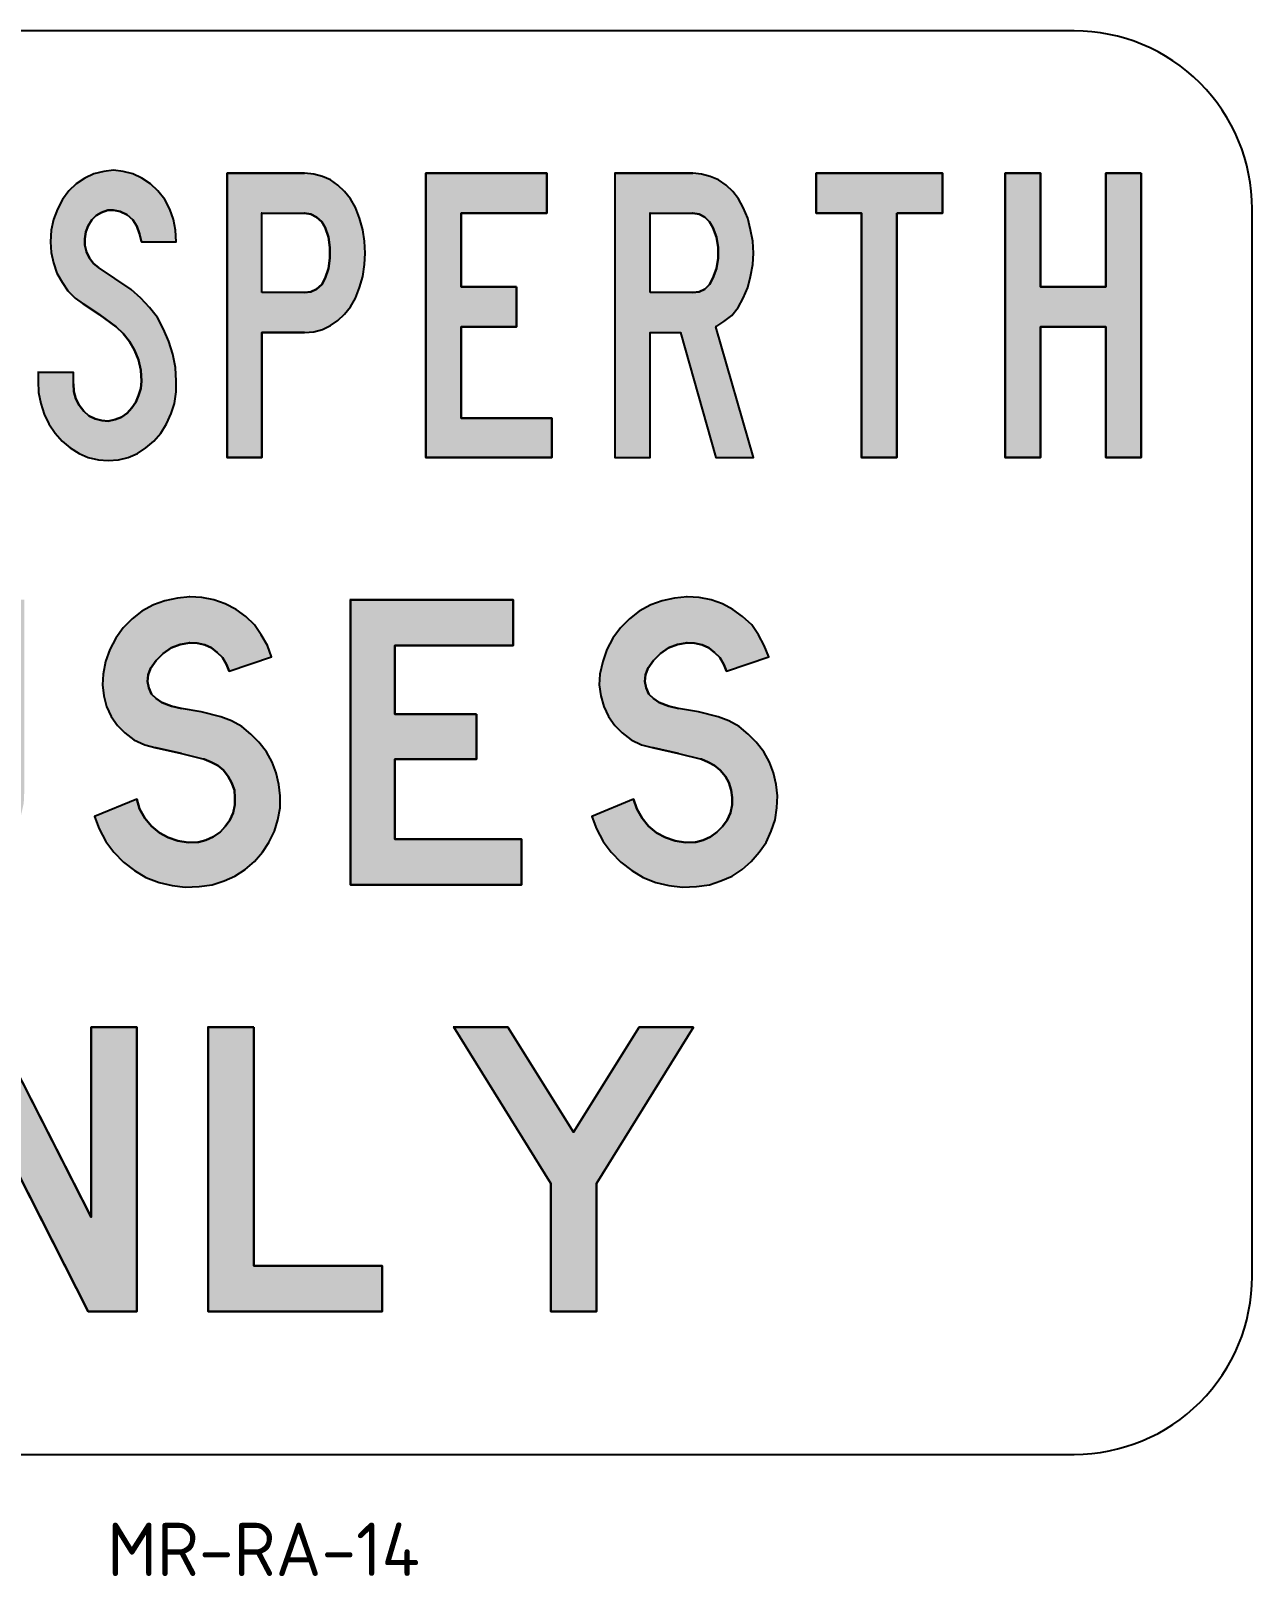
# Model space of a CAD drawing. Extents: x 152 to 272, y 164 to 251.
# Drawn here: x 203.4 to 272.1, y 164 to 250.8 of the extents above; entities that cross this region are included whole.
import ezdxf

# ---------------------------------------------------------------- set-up
doc = ezdxf.new("R2010")
doc.units = 0
doc.layers.get('0').update_dxf_attribs({"linetype": 'CONTINUOUS'})
doc.layers.add('L25', color=1, linetype='CONTINUOUS')
doc.layers.add('T25', color=1, linetype='CONTINUOUS')
doc.styles.add('ISO', font='iso3098b.shx')

msp = doc.modelspace()

# ---------------------------------------------------------------- hatches: boundary and pattern name
at = {"layer": 'L25', "linetype": 'Continuous'}
h = msp.add_hatch(color=256, dxfattribs=at)
h.paths.add_polyline_path([(162.912, 240.557), (165.448, 240.557), (165.448, 242.804), (158.385, 242.804), (158.385, 240.557), (160.922, 240.557), (160.922, 226.816), (162.912, 226.816)])
h.paths.add_polyline_path([(175.143, 234.457), (175.561, 234.81), (175.914, 235.26), (176.235, 235.773), (176.46, 236.383), (176.652, 236.993), (176.749, 237.667), (176.781, 238.309), (176.749, 238.984), (176.652, 239.626), (176.46, 240.268), (176.235, 240.878), (175.946, 241.359), (175.625, 241.777), (175.24, 242.13), (174.822, 242.419), (174.373, 242.611), (173.891, 242.74), (173.378, 242.804), (173.346, 242.804), (169.012, 242.804), (169.012, 226.816), (170.97, 226.816), (170.97, 233.847), (172.671, 233.847), (174.662, 226.816), (176.781, 226.816), (174.662, 234.168)])
h.paths.add_polyline_path([(173.731, 236.126), (173.378, 236.094), (170.97, 236.094), (170.97, 240.557), (173.378, 240.557), (173.731, 240.492), (174.052, 240.332), (174.309, 240.075), (174.533, 239.754), (174.694, 239.208), (174.79, 238.63), (174.79, 238.02), (174.694, 237.443), (174.533, 236.897), (174.309, 236.544), (174.052, 236.287)], flags=16)
h.paths.add_polyline_path([(185.866, 242.804), (183.587, 242.804), (180.312, 226.816), (182.302, 226.816), (183.298, 231.279), (186.123, 231.279), (187.118, 226.816), (189.108, 226.816)])
h.paths.add_polyline_path([(183.715, 233.526), (184.71, 238.309), (185.705, 233.526), (185.673, 233.526)], flags=16)
h.paths.add_polyline_path([(194.63, 237.346), (198.739, 226.816), (200.312, 226.816), (200.312, 242.804), (198.322, 242.804), (198.322, 233.526), (194.63, 242.804), (192.64, 242.804), (192.64, 226.816), (194.63, 226.816)])
h.paths.add_polyline_path([(211.067, 228.71), (211.324, 229.288), (211.517, 229.866), (211.613, 230.508), (211.613, 231.118), (211.581, 231.889), (211.42, 232.627), (211.195, 233.333), (210.907, 234.04), (210.553, 234.682), (210.104, 235.26), (209.622, 235.773), (209.077, 236.255), (207.247, 237.507), (206.958, 237.732), (206.733, 238.02), (206.573, 238.374), (206.476, 238.759), (206.476, 239.112), (206.541, 239.497), (206.669, 239.85), (206.862, 240.171), (207.118, 240.428), (207.407, 240.589), (207.76, 240.717), (208.081, 240.717), (208.467, 240.653), (208.852, 240.46), (209.173, 240.171), (209.398, 239.818), (209.558, 239.401), (209.655, 238.951), (211.613, 238.951), (211.581, 239.594), (211.452, 240.203), (211.26, 240.781), (210.971, 241.327), (210.586, 241.809), (210.168, 242.194), (209.687, 242.515), (209.173, 242.772), (208.627, 242.9), (208.081, 242.964), (207.536, 242.9), (206.99, 242.772), (206.476, 242.515), (205.995, 242.194), (205.577, 241.809), (205.224, 241.327), (204.935, 240.781), (204.711, 240.203), (204.582, 239.594), (204.55, 238.951), (204.582, 238.341), (204.711, 237.764), (204.903, 237.186), (205.192, 236.672), (205.513, 236.191), (205.931, 235.773), (206.38, 235.452), (207.311, 234.842), (208.242, 234.168), (208.627, 233.783), (208.98, 233.333), (209.269, 232.852), (209.494, 232.306), (209.622, 231.728), (209.655, 231.118), (209.622, 230.701), (209.494, 230.316), (209.334, 229.93), (209.109, 229.609), (208.852, 229.32), (208.531, 229.096), (208.178, 228.967), (207.793, 228.871), (207.439, 228.903), (207.054, 228.999), (206.701, 229.16), (206.412, 229.417), (206.155, 229.77), (205.963, 230.123), (205.866, 230.54), (205.834, 230.958), (205.834, 231.6), (203.844, 231.6), (203.844, 231.118), (203.876, 230.476), (204.004, 229.866), (204.197, 229.256), (204.454, 228.71), (204.807, 228.197), (205.192, 227.747), (205.642, 227.362), (206.155, 227.041), (206.669, 226.816), (207.247, 226.688), (207.793, 226.656), (208.37, 226.688), (208.916, 226.816), (209.43, 227.041), (209.911, 227.362), (210.361, 227.747), (210.746, 228.197)])
h.paths.add_polyline_path([(221.404, 235.292), (221.693, 235.773), (221.918, 236.383), (222.111, 236.993), (222.207, 237.667), (222.239, 238.309), (222.207, 238.984), (222.111, 239.626), (221.918, 240.268), (221.693, 240.878), (221.404, 241.359), (221.083, 241.777), (220.698, 242.13), (220.281, 242.419), (219.831, 242.611), (219.35, 242.74), (218.836, 242.804), (218.804, 242.804), (214.47, 242.804), (214.47, 226.816), (216.428, 226.816), (216.428, 233.847), (218.836, 233.847), (219.35, 233.879), (219.831, 234.008), (220.281, 234.232), (220.698, 234.521), (221.083, 234.874)])
h.paths.add_polyline_path([(216.428, 236.094), (216.428, 240.557), (218.836, 240.557), (219.189, 240.492), (219.51, 240.332), (219.799, 240.075), (219.992, 239.754), (220.184, 239.208), (220.249, 238.63), (220.249, 238.02), (220.184, 237.443), (219.992, 236.897), (219.799, 236.544), (219.51, 236.287), (219.189, 236.126), (218.836, 236.094)], flags=16)
h.paths.add_polyline_path([(230.746, 236.415), (227.632, 236.415), (227.632, 240.557), (232.448, 240.557), (232.448, 242.804), (225.642, 242.804), (225.642, 226.816), (232.737, 226.816), (232.737, 229.032), (227.632, 229.032), (227.632, 234.168), (230.746, 234.168)])
h.paths.add_polyline_path([(242.849, 234.81), (243.203, 235.26), (243.492, 235.773), (243.748, 236.383), (243.909, 236.993), (244.037, 237.667), (244.069, 238.309), (244.037, 238.984), (243.909, 239.626), (243.748, 240.268), (243.492, 240.878), (243.235, 241.359), (242.914, 241.777), (242.528, 242.13), (242.111, 242.419), (241.63, 242.611), (241.148, 242.74), (240.666, 242.804), (240.634, 242.804), (236.268, 242.804), (236.268, 226.816), (238.259, 226.816), (238.259, 233.847), (239.96, 233.847), (241.951, 226.816), (244.069, 226.816), (241.951, 234.168), (242.4, 234.457)])
h.paths.add_polyline_path([(238.259, 236.094), (238.259, 240.557), (240.666, 240.557), (241.02, 240.492), (241.341, 240.332), (241.597, 240.075), (241.79, 239.754), (241.983, 239.208), (242.079, 238.63), (242.079, 238.02), (241.983, 237.443), (241.79, 236.897), (241.597, 236.544), (241.341, 236.287), (241.02, 236.126), (240.666, 236.094)], flags=16)
h.paths.add_polyline_path([(252.127, 240.557), (254.696, 240.557), (254.696, 242.804), (247.601, 242.804), (247.601, 240.557), (250.137, 240.557), (250.137, 226.816), (252.127, 226.816)])
h.paths.add_polyline_path([(265.868, 242.804), (263.877, 242.804), (263.877, 236.415), (260.217, 236.415), (260.217, 242.804), (258.227, 242.804), (258.227, 226.816), (260.217, 226.816), (260.217, 234.168), (263.877, 234.168), (263.877, 226.816), (265.868, 226.816)])
h = msp.add_hatch(color=256, dxfattribs=at)
h.paths.add_polyline_path([(187.439, 212.402), (187.76, 212.948), (188.017, 213.558), (188.177, 214.168), (188.209, 214.81), (188.177, 215.452), (188.017, 216.062), (187.76, 216.672), (187.439, 217.217), (187.022, 217.667), (186.572, 218.084), (186.026, 218.373), (185.481, 218.63), (184.871, 218.758), (184.261, 218.823), (184.229, 218.823), (177.968, 218.823), (177.968, 202.803), (184.261, 202.803), (184.903, 202.867), (185.481, 202.996), (186.091, 203.188), (186.636, 203.477), (187.15, 203.83), (187.599, 204.248), (187.985, 204.761), (188.306, 205.307), (188.53, 205.885), (188.691, 206.495), (188.723, 207.137), (188.691, 207.779), (188.53, 208.389), (188.306, 208.967), (187.985, 209.513), (187.599, 210.026), (187.086, 210.476), (186.476, 210.861), (185.866, 211.118), (186.444, 211.471), (186.99, 211.888)])
h.paths.add_polyline_path([(180.473, 212.402), (180.473, 216.254), (184.261, 216.254), (184.646, 216.19), (184.999, 216.062), (185.288, 215.837), (185.513, 215.548), (185.641, 215.195), (185.705, 214.81), (185.641, 214.36), (185.545, 213.943), (185.32, 213.526), (185.063, 213.172), (184.71, 212.883), (184.325, 212.627), (183.908, 212.498), (183.49, 212.402)], flags=16)
h.paths.add_polyline_path([(180.473, 209.866), (183.49, 209.866), (184.004, 209.802), (184.518, 209.641), (184.967, 209.384), (185.384, 209.063), (185.705, 208.646), (185.962, 208.164), (186.123, 207.651), (186.155, 207.137), (186.123, 206.752), (185.994, 206.366), (185.802, 206.045), (185.513, 205.757), (185.192, 205.532), (184.806, 205.403), (184.421, 205.371), (180.473, 205.371)], flags=16)
h.paths.add_polyline_path([(194.855, 218.823), (192.319, 218.823), (192.319, 208.1), (192.383, 207.394), (192.511, 206.688), (192.736, 206.013), (193.025, 205.371), (193.442, 204.761), (193.892, 204.248), (194.438, 203.766), (195.015, 203.381), (195.625, 203.06), (196.3, 202.835), (197.006, 202.707), (197.712, 202.642), (198.386, 202.707), (199.093, 202.835), (199.767, 203.06), (200.377, 203.381), (200.987, 203.766), (201.5, 204.248), (201.982, 204.761), (202.367, 205.371), (202.656, 206.013), (202.881, 206.688), (203.041, 207.394), (203.073, 208.1), (203.073, 218.823), (200.537, 218.823), (200.537, 208.1), (200.505, 207.586), (200.377, 207.105), (200.152, 206.655), (199.895, 206.238), (199.542, 205.885), (199.125, 205.596), (198.675, 205.371), (198.194, 205.243), (197.712, 205.211), (197.198, 205.243), (196.717, 205.371), (196.267, 205.596), (195.882, 205.885), (195.529, 206.238), (195.24, 206.655), (195.015, 207.105), (194.887, 207.586), (194.855, 208.1)])
h.paths.add_polyline_path([(215.305, 211.696), (214.727, 212.017), (214.117, 212.241), (213.025, 212.53), (211.902, 212.723), (211.356, 212.851), (210.81, 213.044), (210.489, 213.269), (210.232, 213.526), (210.072, 213.879), (210.008, 214.232), (210.04, 214.617), (210.168, 214.97), (210.489, 215.42), (210.874, 215.805), (211.324, 216.126), (211.838, 216.319), (212.383, 216.415), (212.801, 216.383), (213.218, 216.286), (213.603, 216.126), (213.924, 215.869), (214.213, 215.58), (214.438, 215.195), (214.598, 214.81), (216.974, 215.612), (216.749, 216.254), (216.396, 216.864), (216.011, 217.41), (215.529, 217.892), (214.984, 218.277), (214.374, 218.598), (213.732, 218.823), (213.057, 218.951), (212.383, 218.983), (211.677, 218.919), (210.971, 218.758), (210.329, 218.534), (209.687, 218.181), (209.141, 217.763), (208.627, 217.25), (208.21, 216.672), (207.889, 216.03), (207.632, 215.355), (207.504, 214.649), (207.472, 214.039), (207.536, 213.429), (207.696, 212.819), (207.953, 212.274), (208.306, 211.76), (208.724, 211.343), (209.237, 210.957), (209.847, 210.668), (210.489, 210.508), (211.902, 210.187), (213.186, 209.866), (213.571, 209.705), (213.956, 209.513), (214.277, 209.256), (214.534, 208.903), (214.727, 208.55), (214.887, 208.132), (214.919, 207.715), (214.919, 207.297), (214.823, 206.848), (214.631, 206.431), (214.374, 206.078), (214.085, 205.757), (213.7, 205.5), (213.282, 205.307), (212.865, 205.211), (212.287, 205.179), (211.709, 205.275), (211.163, 205.468), (210.682, 205.724), (210.232, 206.11), (209.847, 206.559), (209.558, 207.073), (209.398, 207.619), (207.022, 206.655), (207.279, 205.949), (207.664, 205.243), (208.114, 204.633), (208.659, 204.087), (209.269, 203.606), (209.911, 203.22), (210.65, 202.931), (211.388, 202.771), (212.126, 202.675), (212.897, 202.707), (213.635, 202.803), (214.31, 203.028), (214.919, 203.285), (215.497, 203.67), (216.011, 204.119), (216.46, 204.633), (216.814, 205.179), (217.135, 205.821), (217.327, 206.463), (217.456, 207.137), (217.456, 207.811), (217.391, 208.453), (217.231, 209.095), (217.006, 209.705), (216.685, 210.283), (216.268, 210.829), (215.818, 211.278)])
h.paths.add_polyline_path([(228.499, 212.402), (223.908, 212.402), (223.908, 216.254), (230.554, 216.254), (230.554, 218.823), (221.404, 218.823), (221.404, 202.803), (231.035, 202.803), (231.035, 205.371), (223.908, 205.371), (223.908, 209.866), (228.499, 209.866)])
h.paths.add_polyline_path([(237.97, 214.232), (238.002, 214.617), (238.13, 214.97), (238.451, 215.42), (238.837, 215.805), (239.286, 216.126), (239.8, 216.319), (240.345, 216.415), (240.763, 216.383), (241.18, 216.286), (241.565, 216.126), (241.886, 215.869), (242.175, 215.58), (242.4, 215.195), (242.561, 214.81), (244.936, 215.612), (244.679, 216.254), (244.358, 216.864), (243.973, 217.41), (243.459, 217.892), (242.914, 218.277), (242.336, 218.598), (241.694, 218.823), (241.02, 218.951), (240.345, 218.983), (239.639, 218.919), (238.933, 218.758), (238.291, 218.534), (237.649, 218.181), (237.103, 217.763), (236.589, 217.25), (236.172, 216.672), (235.819, 216.03), (235.594, 215.355), (235.434, 214.649), (235.401, 214.039), (235.498, 213.429), (235.658, 212.819), (235.915, 212.274), (236.268, 211.76), (236.686, 211.343), (237.199, 210.957), (237.777, 210.668), (238.451, 210.508), (239.864, 210.187), (241.148, 209.866), (241.533, 209.705), (241.886, 209.513), (242.207, 209.256), (242.496, 208.903), (242.689, 208.55), (242.817, 208.132), (242.882, 207.715), (242.882, 207.297), (242.785, 206.848), (242.593, 206.431), (242.336, 206.078), (242.015, 205.757), (241.662, 205.5), (241.244, 205.307), (240.827, 205.211), (240.249, 205.179), (239.671, 205.275), (239.125, 205.468), (238.612, 205.724), (238.162, 206.11), (237.809, 206.559), (237.52, 207.073), (237.328, 207.619), (234.984, 206.655), (235.241, 205.949), (235.626, 205.243), (236.076, 204.633), (236.621, 204.087), (237.231, 203.606), (237.873, 203.22), (238.58, 202.931), (239.318, 202.771), (240.089, 202.675), (240.859, 202.707), (241.597, 202.803), (242.24, 203.028), (242.882, 203.285), (243.427, 203.67), (243.941, 204.119), (244.39, 204.633), (244.776, 205.179), (245.065, 205.821), (245.289, 206.463), (245.386, 207.137), (245.418, 207.811), (245.354, 208.453), (245.193, 209.095), (244.968, 209.705), (244.647, 210.283), (244.23, 210.829), (243.78, 211.278), (243.267, 211.696), (242.689, 212.017), (242.079, 212.241), (240.987, 212.53), (239.864, 212.723), (239.318, 212.851), (238.772, 213.044), (238.451, 213.269), (238.194, 213.526), (238.034, 213.879)])
h = msp.add_hatch(color=256, dxfattribs=at)
h.paths.add_polyline_path([(194.759, 188.228), (194.598, 189.609), (194.309, 190.989), (194.084, 191.663), (193.795, 192.273), (193.41, 192.883), (192.961, 193.397), (192.447, 193.878), (191.837, 194.264), (191.227, 194.585), (190.553, 194.809), (189.879, 194.938), (189.173, 194.97), (188.466, 194.938), (187.792, 194.809), (187.118, 194.585), (186.476, 194.264), (185.898, 193.878), (185.384, 193.397), (184.935, 192.883), (184.55, 192.273), (184.229, 191.663), (184.036, 190.989), (183.747, 189.609), (183.554, 188.228), (183.49, 186.816), (183.554, 185.435), (183.747, 184.023), (184.036, 182.674), (184.229, 182), (184.55, 181.358), (184.935, 180.78), (185.384, 180.234), (185.898, 179.785), (186.476, 179.4), (187.118, 179.079), (187.792, 178.854), (188.466, 178.725), (189.173, 178.661), (189.879, 178.725), (190.553, 178.854), (191.227, 179.079), (191.837, 179.4), (192.447, 179.785), (192.961, 180.234), (193.41, 180.78), (193.795, 181.358), (194.084, 182), (194.309, 182.674), (194.598, 184.023), (194.759, 185.435), (194.823, 186.816)])
h.paths.add_polyline_path([(192.254, 186.816), (192.19, 185.596), (192.03, 184.344), (191.741, 183.156), (191.548, 182.706), (191.291, 182.289), (190.97, 181.904), (190.553, 181.615), (190.136, 181.422), (189.654, 181.262), (189.173, 181.23), (188.691, 181.262), (188.209, 181.422), (187.76, 181.615), (187.375, 181.904), (187.054, 182.289), (186.797, 182.706), (186.604, 183.156), (186.315, 184.344), (186.123, 185.596), (186.091, 186.816), (186.123, 188.068), (186.315, 189.287), (186.604, 190.507), (186.797, 190.957), (187.054, 191.374), (187.375, 191.727), (187.76, 192.016), (188.209, 192.241), (188.691, 192.369), (189.173, 192.434), (189.654, 192.369), (190.136, 192.241), (190.553, 192.016), (190.97, 191.727), (191.291, 191.374), (191.548, 190.957), (191.741, 190.507), (192.03, 189.287), (192.19, 188.068)], flags=16)
h.paths.add_polyline_path([(201.372, 194.809), (198.643, 194.809), (198.643, 178.822), (201.211, 178.822), (201.211, 189.544), (206.669, 178.822), (209.398, 178.822), (209.398, 194.809), (206.829, 194.809), (206.829, 184.119)])
h.paths.add_polyline_path([(215.979, 194.809), (213.411, 194.809), (213.411, 178.822), (223.202, 178.822), (223.202, 181.39), (215.979, 181.39)])
h.paths.add_polyline_path([(240.699, 194.809), (237.649, 194.809), (233.957, 188.902), (230.265, 194.809), (227.215, 194.809), (232.673, 186.013), (232.673, 178.822), (235.241, 178.822), (235.241, 186.013)])

# ---------------------------------------------------------------- linework, layer by layer
at = {"color": 3}
for p, q in [((206.476, 242.515), (205.995, 242.194)), ((206.99, 242.772), (206.476, 242.515)), ((207.536, 242.9), (206.99, 242.772)), ((208.081, 242.964), (207.536, 242.9)), ((208.627, 242.9), (208.081, 242.964)), ((209.173, 242.772), (208.627, 242.9)), ((209.687, 242.515), (209.173, 242.772)), ((210.168, 242.194), (209.687, 242.515)), ((214.47, 226.816), (214.47, 242.804)), ((214.47, 242.804), (218.836, 242.804)), ((218.836, 242.804), (218.804, 242.804)), ((218.836, 242.804), (218.804, 242.804)), ((219.35, 242.74), (218.836, 242.804)), ((219.831, 242.611), (219.35, 242.74)), ((220.281, 242.419), (219.831, 242.611)), ((220.698, 242.13), (220.281, 242.419)), ((225.642, 226.816), (225.642, 242.804)), ((225.642, 242.804), (232.448, 242.804)), ((232.448, 242.804), (232.448, 240.557)), ((236.268, 242.804), (236.268, 226.816)), ((236.268, 242.804), (240.666, 242.804)), ((240.666, 242.804), (240.634, 242.804)), ((240.666, 242.804), (240.634, 242.804)), ((241.148, 242.74), (240.666, 242.804)), ((241.63, 242.611), (241.148, 242.74)), ((242.111, 242.419), (241.63, 242.611)), ((242.528, 242.13), (242.111, 242.419)), ((247.601, 240.557), (247.601, 242.804)), ((247.601, 242.804), (254.696, 242.804)), ((254.696, 242.804), (254.696, 240.557)), ((258.227, 226.816), (258.227, 242.804)), ((258.227, 242.804), (260.217, 242.804)), ((260.217, 242.804), (260.217, 236.415)), ((263.877, 236.415), (263.877, 242.804)), ((263.877, 242.804), (265.868, 242.804)), ((265.868, 242.804), (265.868, 226.816)), ((205.577, 241.809), (205.224, 241.327)), ((205.995, 242.194), (205.577, 241.809)), ((210.586, 241.809), (210.168, 242.194)), ((210.971, 241.327), (210.586, 241.809)), ((221.083, 241.777), (220.698, 242.13)), ((221.404, 241.359), (221.083, 241.777)), ((242.914, 241.777), (242.528, 242.13)), ((243.235, 241.359), (242.914, 241.777)), ((204.935, 240.781), (204.711, 240.203)), ((205.224, 241.327), (204.935, 240.781)), ((207.407, 240.589), (207.118, 240.428)), ((207.76, 240.717), (207.407, 240.589)), ((208.081, 240.717), (207.76, 240.717)), ((208.081, 240.717), (208.049, 240.717)), ((208.467, 240.653), (208.081, 240.717)), ((208.852, 240.46), (208.467, 240.653)), ((211.26, 240.781), (210.971, 241.327)), ((211.452, 240.203), (211.26, 240.781)), ((216.428, 240.557), (216.396, 240.557)), ((216.428, 240.557), (218.836, 240.557)), ((216.428, 236.094), (216.428, 240.557)), ((218.836, 240.557), (218.804, 240.557)), ((218.836, 240.557), (218.804, 240.557)), ((219.189, 240.492), (218.836, 240.557)), ((221.693, 240.878), (221.404, 241.359)), ((221.693, 240.878), (221.661, 240.878)), ((221.918, 240.268), (221.693, 240.878)), ((232.448, 240.557), (227.632, 240.557)), ((227.632, 240.557), (227.632, 236.415)), ((238.259, 240.557), (238.227, 240.557)), ((238.259, 240.557), (240.666, 240.557)), ((238.259, 236.094), (238.259, 240.557)), ((240.666, 240.557), (240.634, 240.557)), ((240.666, 240.557), (240.634, 240.557)), ((241.02, 240.492), (240.666, 240.557)), ((243.492, 240.878), (243.235, 241.359)), ((243.492, 240.878), (243.459, 240.878)), ((243.748, 240.268), (243.492, 240.878)), ((250.137, 240.557), (247.601, 240.557)), ((250.137, 226.816), (250.137, 240.557)), ((254.696, 240.557), (252.127, 240.557)), ((252.127, 240.557), (252.127, 226.816)), ((204.711, 240.203), (204.582, 239.594)), ((206.669, 239.85), (206.541, 239.497)), ((206.862, 240.171), (206.669, 239.85)), ((207.118, 240.428), (206.862, 240.171)), ((209.173, 240.171), (208.852, 240.46)), ((209.398, 239.818), (209.173, 240.171)), ((209.558, 239.401), (209.398, 239.818)), ((211.581, 239.594), (211.452, 240.203)), ((219.51, 240.332), (219.189, 240.492)), ((219.799, 240.075), (219.51, 240.332)), ((219.992, 239.754), (219.799, 240.075)), ((219.992, 239.754), (219.96, 239.754)), ((220.184, 239.208), (219.992, 239.754)), ((222.111, 239.626), (221.918, 240.268)), ((241.341, 240.332), (241.02, 240.492)), ((241.597, 240.075), (241.341, 240.332)), ((241.79, 239.754), (241.597, 240.075)), ((241.79, 239.754), (241.758, 239.754)), ((241.983, 239.208), (241.79, 239.754)), ((243.909, 239.626), (243.748, 240.268)), ((204.582, 239.594), (204.55, 238.951)), ((204.55, 238.951), (204.582, 238.341)), ((206.541, 239.497), (206.476, 239.112)), ((206.476, 239.112), (206.476, 238.759)), ((209.655, 238.951), (209.558, 239.401)), ((209.655, 238.951), (211.613, 238.951)), ((211.613, 238.951), (211.581, 239.594)), ((220.249, 238.63), (220.184, 239.208)), ((222.207, 238.984), (222.111, 239.626)), ((222.239, 238.309), (222.207, 238.984)), ((242.079, 238.63), (241.983, 239.208)), ((244.037, 238.984), (243.909, 239.626)), ((244.069, 238.309), (244.037, 238.984)), ((204.582, 238.341), (204.711, 237.764)), ((206.476, 238.759), (206.573, 238.374)), ((206.573, 238.374), (206.733, 238.02)), ((206.733, 238.02), (206.958, 237.732)), ((220.184, 237.443), (220.249, 238.02)), ((220.249, 238.02), (220.249, 238.63)), ((222.207, 237.667), (222.239, 238.309)), ((241.983, 237.443), (242.079, 238.02)), ((242.079, 238.02), (242.079, 238.63)), ((244.037, 237.667), (244.069, 238.309)), ((204.711, 237.764), (204.903, 237.186)), ((204.903, 237.186), (205.192, 236.672)), ((206.958, 237.732), (207.247, 237.507)), ((207.247, 237.507), (207.215, 237.507)), ((207.247, 237.507), (207.215, 237.507)), ((209.077, 236.255), (207.247, 237.507)), ((219.992, 236.897), (220.184, 237.443)), ((222.111, 236.993), (222.207, 237.667)), ((241.79, 236.897), (241.983, 237.443)), ((243.909, 236.993), (244.037, 237.667)), ((205.192, 236.672), (205.513, 236.191)), ((209.622, 235.773), (209.077, 236.255)), ((219.189, 236.126), (219.51, 236.287)), ((219.51, 236.287), (219.799, 236.544)), ((219.799, 236.544), (219.992, 236.897)), ((219.992, 236.897), (219.96, 236.897)), ((221.693, 235.773), (221.918, 236.383)), ((221.918, 236.383), (222.111, 236.993)), ((227.632, 236.415), (230.746, 236.415)), ((230.746, 236.415), (230.746, 234.168)), ((241.02, 236.126), (241.341, 236.287)), ((241.341, 236.287), (241.597, 236.544)), ((241.597, 236.544), (241.79, 236.897)), ((241.79, 236.897), (241.758, 236.897)), ((243.492, 235.773), (243.748, 236.383)), ((243.748, 236.383), (243.909, 236.993)), ((260.217, 236.415), (263.877, 236.415)), ((205.513, 236.191), (205.931, 235.773)), ((205.931, 235.773), (206.38, 235.452)), ((206.38, 235.452), (206.348, 235.452)), ((206.38, 235.452), (206.348, 235.452)), ((207.311, 234.842), (206.38, 235.452)), ((210.104, 235.26), (209.622, 235.773)), ((218.836, 236.094), (216.428, 236.094)), ((218.836, 236.094), (219.189, 236.126)), ((221.404, 235.292), (221.693, 235.773)), ((221.693, 235.773), (221.661, 235.773)), ((240.666, 236.094), (238.259, 236.094)), ((240.666, 236.094), (241.02, 236.126)), ((243.203, 235.26), (243.492, 235.773)), ((243.492, 235.773), (243.459, 235.773)), ((208.242, 234.168), (207.311, 234.842)), ((210.553, 234.682), (210.104, 235.26)), ((210.907, 234.04), (210.553, 234.682)), ((220.281, 234.232), (220.698, 234.521)), ((220.698, 234.521), (221.083, 234.874)), ((221.083, 234.874), (221.404, 235.292)), ((242.4, 234.457), (242.849, 234.81)), ((242.849, 234.81), (243.203, 235.26)), ((208.242, 234.168), (208.21, 234.168)), ((208.627, 233.783), (208.242, 234.168)), ((208.98, 233.333), (208.627, 233.783)), ((211.195, 233.333), (210.907, 234.04)), ((218.836, 233.847), (216.428, 233.847)), ((216.428, 233.847), (216.428, 226.816)), ((218.836, 233.847), (219.35, 233.879)), ((219.35, 233.879), (219.831, 234.008)), ((219.831, 234.008), (220.281, 234.232)), ((230.746, 234.168), (227.632, 234.168)), ((227.632, 234.168), (227.632, 229.032)), ((238.259, 226.816), (238.259, 233.847)), ((238.259, 233.847), (239.96, 233.847)), ((239.96, 233.847), (241.951, 226.816)), ((241.951, 234.168), (241.918, 234.168)), ((241.951, 234.168), (242.4, 234.457)), ((244.069, 226.816), (241.951, 234.168)), ((263.877, 234.168), (260.217, 234.168)), ((260.217, 234.168), (260.217, 226.816)), ((263.877, 226.816), (263.877, 234.168)), ((209.269, 232.852), (208.98, 233.333)), ((209.494, 232.306), (209.269, 232.852)), ((211.42, 232.627), (211.195, 233.333)), ((209.622, 231.728), (209.494, 232.306)), ((211.581, 231.889), (211.42, 232.627)), ((211.613, 231.118), (211.581, 231.889)), ((203.844, 231.6), (203.812, 231.6)), ((203.844, 231.6), (203.844, 231.118)), ((205.834, 231.6), (203.844, 231.6)), ((203.844, 231.118), (203.876, 230.476)), ((205.834, 230.958), (205.834, 231.6)), ((209.655, 231.118), (209.622, 231.728)), ((209.622, 230.701), (209.655, 231.118)), ((209.655, 231.118), (209.622, 231.118)), ((211.613, 230.508), (211.613, 231.118)), ((203.876, 230.476), (204.004, 229.866)), ((205.834, 230.958), (205.866, 230.54)), ((205.866, 230.54), (205.963, 230.123)), ((209.334, 229.93), (209.494, 230.316)), ((209.494, 230.316), (209.622, 230.701)), ((211.517, 229.866), (211.613, 230.508)), ((204.004, 229.866), (204.197, 229.256)), ((205.963, 230.123), (206.155, 229.77)), ((206.155, 229.77), (206.412, 229.417)), ((206.412, 229.417), (206.701, 229.16)), ((208.531, 229.096), (208.852, 229.32)), ((208.852, 229.32), (209.109, 229.609)), ((209.109, 229.609), (209.334, 229.93)), ((211.067, 228.71), (211.324, 229.288)), ((211.324, 229.288), (211.517, 229.866)), ((204.197, 229.256), (204.454, 228.71)), ((204.454, 228.71), (204.807, 228.197)), ((206.701, 229.16), (207.054, 228.999)), ((207.054, 228.999), (207.439, 228.903)), ((207.439, 228.903), (207.793, 228.871)), ((207.793, 228.871), (207.76, 228.871)), ((207.793, 228.871), (208.178, 228.967)), ((208.178, 228.967), (208.531, 229.096)), ((210.746, 228.197), (211.067, 228.71)), ((227.632, 229.032), (232.737, 229.032)), ((232.737, 229.032), (232.737, 226.816)), ((204.807, 228.197), (205.192, 227.747)), ((205.192, 227.747), (205.642, 227.362)), ((209.911, 227.362), (210.361, 227.747)), ((210.361, 227.747), (210.746, 228.197)), ((205.642, 227.362), (206.155, 227.041)), ((206.155, 227.041), (206.669, 226.816)), ((206.669, 226.816), (207.247, 226.688)), ((207.247, 226.688), (207.793, 226.656)), ((207.793, 226.656), (208.37, 226.688)), ((208.37, 226.688), (208.916, 226.816)), ((208.916, 226.816), (209.43, 227.041)), ((209.43, 227.041), (209.911, 227.362)), ((214.47, 226.816), (214.438, 226.816)), ((216.428, 226.816), (214.47, 226.816)), ((225.642, 226.816), (225.61, 226.816)), ((232.737, 226.816), (225.642, 226.816)), ((236.268, 226.816), (238.259, 226.816)), ((241.951, 226.816), (244.069, 226.816)), ((250.137, 226.816), (250.105, 226.816)), ((252.127, 226.816), (250.137, 226.816)), ((258.227, 226.816), (258.195, 226.816)), ((260.217, 226.816), (258.227, 226.816)), ((265.868, 226.816), (263.877, 226.816)), ((211.677, 218.919), (210.971, 218.758)), ((212.383, 218.983), (211.677, 218.919)), ((212.383, 218.983), (212.351, 218.983)), ((213.057, 218.951), (212.383, 218.983)), ((213.732, 218.823), (213.057, 218.951)), ((239.639, 218.919), (238.933, 218.758)), ((240.345, 218.983), (239.639, 218.919)), ((240.345, 218.983), (240.313, 218.983)), ((241.02, 218.951), (240.345, 218.983)), ((241.694, 218.823), (241.02, 218.951)), ((209.687, 218.181), (209.141, 217.763)), ((210.329, 218.534), (209.687, 218.181)), ((210.971, 218.758), (210.329, 218.534)), ((214.374, 218.598), (213.732, 218.823)), ((214.984, 218.277), (214.374, 218.598)), ((215.529, 217.892), (214.984, 218.277)), ((221.404, 218.823), (221.372, 218.823)), ((221.404, 218.823), (230.554, 218.823)), ((221.404, 202.803), (221.404, 218.823)), ((230.554, 218.823), (230.554, 216.254)), ((237.649, 218.181), (237.103, 217.763)), ((238.291, 218.534), (237.649, 218.181)), ((238.933, 218.758), (238.291, 218.534)), ((242.336, 218.598), (241.694, 218.823)), ((242.914, 218.277), (242.336, 218.598)), ((243.459, 217.892), (242.914, 218.277)), ((208.627, 217.25), (208.21, 216.672)), ((209.141, 217.763), (208.627, 217.25)), ((216.011, 217.41), (215.529, 217.892)), ((216.396, 216.864), (216.011, 217.41)), ((236.589, 217.25), (236.172, 216.672)), ((237.103, 217.763), (236.589, 217.25)), ((243.973, 217.41), (243.459, 217.892)), ((244.358, 216.864), (243.973, 217.41)), ((208.21, 216.672), (207.889, 216.03)), ((211.838, 216.319), (211.324, 216.126)), ((212.383, 216.415), (211.838, 216.319)), ((212.383, 216.415), (212.351, 216.415)), ((212.801, 216.383), (212.383, 216.415)), ((213.218, 216.286), (212.801, 216.383)), ((213.603, 216.126), (213.218, 216.286)), ((216.749, 216.254), (216.396, 216.864)), ((216.974, 215.612), (216.749, 216.254)), ((230.554, 216.254), (223.908, 216.254)), ((223.908, 216.254), (223.908, 212.402)), ((236.172, 216.672), (235.819, 216.03)), ((239.8, 216.319), (239.286, 216.126)), ((240.345, 216.415), (239.8, 216.319)), ((240.345, 216.415), (240.313, 216.415)), ((240.763, 216.383), (240.345, 216.415)), ((241.18, 216.286), (240.763, 216.383)), ((241.565, 216.126), (241.18, 216.286)), ((244.679, 216.254), (244.358, 216.864)), ((244.936, 215.612), (244.679, 216.254)), ((207.889, 216.03), (207.632, 215.355)), ((210.489, 215.42), (210.168, 214.97)), ((210.874, 215.805), (210.489, 215.42)), ((211.324, 216.126), (210.874, 215.805)), ((213.924, 215.869), (213.603, 216.126)), ((214.213, 215.58), (213.924, 215.869)), ((214.438, 215.195), (214.213, 215.58)), ((214.598, 214.81), (216.974, 215.612)), ((235.819, 216.03), (235.594, 215.355)), ((238.451, 215.42), (238.13, 214.97)), ((238.837, 215.805), (238.451, 215.42)), ((239.286, 216.126), (238.837, 215.805)), ((241.886, 215.869), (241.565, 216.126)), ((242.175, 215.58), (241.886, 215.869)), ((242.4, 215.195), (242.175, 215.58)), ((242.561, 214.81), (244.936, 215.612)), ((207.504, 214.649), (207.472, 214.039)), ((207.632, 215.355), (207.504, 214.649)), ((210.04, 214.617), (210.008, 214.232)), ((210.168, 214.97), (210.04, 214.617)), ((210.168, 214.97), (210.136, 214.97)), ((214.598, 214.81), (214.438, 215.195)), ((235.434, 214.649), (235.401, 214.039)), ((235.594, 215.355), (235.434, 214.649)), ((238.002, 214.617), (237.97, 214.232)), ((238.13, 214.97), (238.002, 214.617)), ((238.13, 214.97), (238.098, 214.97)), ((242.561, 214.81), (242.4, 215.195)), ((207.472, 214.039), (207.536, 213.429)), ((210.008, 214.232), (210.072, 213.879)), ((210.072, 213.879), (210.232, 213.526)), ((235.401, 214.039), (235.498, 213.429)), ((237.97, 214.232), (238.034, 213.879)), ((238.034, 213.879), (238.194, 213.526)), ((207.536, 213.429), (207.696, 212.819)), ((207.696, 212.819), (207.953, 212.274)), ((210.232, 213.526), (210.489, 213.269)), ((210.489, 213.269), (210.81, 213.044)), ((210.81, 213.044), (210.778, 213.044)), ((210.81, 213.044), (211.356, 212.851)), ((211.356, 212.851), (211.902, 212.723)), ((235.498, 213.429), (235.658, 212.819)), ((235.658, 212.819), (235.915, 212.274)), ((238.194, 213.526), (238.451, 213.269)), ((238.451, 213.269), (238.772, 213.044)), ((238.772, 213.044), (238.74, 213.044)), ((238.772, 213.044), (239.318, 212.851)), ((239.318, 212.851), (239.864, 212.723)), ((207.953, 212.274), (208.306, 211.76)), ((211.902, 212.723), (211.87, 212.723)), ((211.902, 212.723), (211.87, 212.723)), ((213.025, 212.53), (211.902, 212.723)), ((214.117, 212.241), (213.025, 212.53)), ((214.727, 212.017), (214.117, 212.241)), ((215.305, 211.696), (214.727, 212.017)), ((223.908, 212.402), (228.499, 212.402)), ((228.499, 212.402), (228.499, 209.866)), ((235.915, 212.274), (236.268, 211.76)), ((239.864, 212.723), (239.832, 212.723)), ((239.864, 212.723), (239.832, 212.723)), ((240.987, 212.53), (239.864, 212.723)), ((242.079, 212.241), (240.987, 212.53)), ((242.689, 212.017), (242.079, 212.241)), ((243.267, 211.696), (242.689, 212.017)), ((208.306, 211.76), (208.724, 211.343)), ((208.724, 211.343), (209.237, 210.957)), ((215.818, 211.278), (215.305, 211.696)), ((216.268, 210.829), (215.818, 211.278)), ((236.268, 211.76), (236.686, 211.343)), ((236.686, 211.343), (237.199, 210.957)), ((243.78, 211.278), (243.267, 211.696)), ((244.23, 210.829), (243.78, 211.278)), ((209.237, 210.957), (209.847, 210.668)), ((209.847, 210.668), (210.489, 210.508)), ((210.489, 210.508), (210.457, 210.508)), ((210.489, 210.508), (210.457, 210.508)), ((211.902, 210.187), (210.489, 210.508)), ((211.902, 210.187), (213.186, 209.866)), ((216.685, 210.283), (216.268, 210.829)), ((217.006, 209.705), (216.685, 210.283)), ((237.199, 210.957), (237.777, 210.668)), ((237.777, 210.668), (238.451, 210.508)), ((238.451, 210.508), (238.419, 210.508)), ((238.451, 210.508), (238.419, 210.508)), ((239.864, 210.187), (238.451, 210.508)), ((239.864, 210.187), (241.148, 209.866)), ((244.647, 210.283), (244.23, 210.829)), ((244.968, 209.705), (244.647, 210.283)), ((213.186, 209.866), (213.154, 209.866)), ((213.186, 209.866), (213.154, 209.866)), ((213.571, 209.705), (213.186, 209.866)), ((213.956, 209.513), (213.571, 209.705)), ((214.277, 209.256), (213.956, 209.513)), ((217.231, 209.095), (217.006, 209.705)), ((228.499, 209.866), (223.908, 209.866)), ((223.908, 209.866), (223.908, 205.371)), ((241.148, 209.866), (241.116, 209.866)), ((241.148, 209.866), (241.116, 209.866)), ((241.533, 209.705), (241.148, 209.866)), ((241.886, 209.513), (241.533, 209.705)), ((242.207, 209.256), (241.886, 209.513)), ((245.193, 209.095), (244.968, 209.705)), ((214.534, 208.903), (214.277, 209.256)), ((214.727, 208.55), (214.534, 208.903)), ((214.887, 208.132), (214.727, 208.55)), ((217.391, 208.453), (217.231, 209.095)), ((217.456, 207.811), (217.391, 208.453)), ((242.496, 208.903), (242.207, 209.256)), ((242.689, 208.55), (242.496, 208.903)), ((242.817, 208.132), (242.689, 208.55)), ((245.354, 208.453), (245.193, 209.095)), ((245.418, 207.811), (245.354, 208.453)), ((209.398, 207.619), (207.022, 206.655)), ((209.398, 207.619), (209.558, 207.073)), ((214.919, 207.715), (214.887, 208.132)), ((214.919, 207.297), (214.919, 207.715)), ((217.456, 207.137), (217.456, 207.811)), ((237.328, 207.619), (234.984, 206.655)), ((237.328, 207.619), (237.52, 207.073)), ((242.882, 207.715), (242.817, 208.132)), ((242.882, 207.297), (242.882, 207.715)), ((245.386, 207.137), (245.418, 207.811)), ((209.558, 207.073), (209.847, 206.559)), ((214.631, 206.431), (214.823, 206.848)), ((214.823, 206.848), (214.919, 207.297)), ((214.919, 207.297), (214.887, 207.297)), ((217.327, 206.463), (217.456, 207.137)), ((237.52, 207.073), (237.809, 206.559)), ((242.593, 206.431), (242.785, 206.848)), ((242.785, 206.848), (242.882, 207.297)), ((242.882, 207.297), (242.849, 207.297)), ((245.289, 206.463), (245.386, 207.137)), ((207.022, 206.655), (207.279, 205.949)), ((207.279, 205.949), (207.664, 205.243)), ((209.847, 206.559), (210.232, 206.11)), ((210.232, 206.11), (210.682, 205.724)), ((214.085, 205.757), (214.374, 206.078)), ((214.374, 206.078), (214.631, 206.431)), ((216.814, 205.179), (217.135, 205.821)), ((217.135, 205.821), (217.327, 206.463)), ((234.984, 206.655), (235.241, 205.949)), ((235.241, 205.949), (235.626, 205.243)), ((237.809, 206.559), (238.162, 206.11)), ((238.162, 206.11), (238.612, 205.724)), ((242.015, 205.757), (242.336, 206.078)), ((242.336, 206.078), (242.593, 206.431)), ((244.776, 205.179), (245.065, 205.821)), ((245.065, 205.821), (245.289, 206.463)), ((207.664, 205.243), (208.114, 204.633)), ((210.682, 205.724), (211.163, 205.468)), ((211.163, 205.468), (211.709, 205.275)), ((211.709, 205.275), (212.287, 205.179)), ((212.287, 205.179), (212.865, 205.211)), ((212.865, 205.211), (212.833, 205.211)), ((212.865, 205.211), (213.282, 205.307)), ((213.282, 205.307), (213.7, 205.5)), ((213.7, 205.5), (214.085, 205.757)), ((216.46, 204.633), (216.814, 205.179)), ((223.908, 205.371), (231.035, 205.371)), ((231.035, 205.371), (231.035, 202.803)), ((235.626, 205.243), (236.076, 204.633)), ((238.612, 205.724), (239.125, 205.468)), ((239.125, 205.468), (239.671, 205.275)), ((239.671, 205.275), (240.249, 205.179)), ((240.249, 205.179), (240.827, 205.211)), ((240.827, 205.211), (240.795, 205.211)), ((240.827, 205.211), (241.244, 205.307)), ((241.244, 205.307), (241.662, 205.5)), ((241.662, 205.5), (242.015, 205.757)), ((244.39, 204.633), (244.776, 205.179)), ((208.114, 204.633), (208.659, 204.087)), ((208.659, 204.087), (209.269, 203.606)), ((215.497, 203.67), (216.011, 204.119)), ((216.011, 204.119), (216.46, 204.633)), ((236.076, 204.633), (236.621, 204.087)), ((236.621, 204.087), (237.231, 203.606)), ((243.427, 203.67), (243.941, 204.119)), ((243.941, 204.119), (244.39, 204.633)), ((209.269, 203.606), (209.911, 203.22)), ((209.911, 203.22), (210.65, 202.931)), ((214.31, 203.028), (214.919, 203.285)), ((214.919, 203.285), (215.497, 203.67)), ((237.231, 203.606), (237.873, 203.22)), ((237.873, 203.22), (238.58, 202.931)), ((242.24, 203.028), (242.882, 203.285)), ((242.882, 203.285), (243.427, 203.67)), ((210.65, 202.931), (211.388, 202.771)), ((211.388, 202.771), (212.126, 202.675)), ((212.126, 202.675), (212.897, 202.707)), ((212.897, 202.707), (213.635, 202.803)), ((213.635, 202.803), (214.31, 203.028)), ((231.035, 202.803), (221.404, 202.803)), ((238.58, 202.931), (239.318, 202.771)), ((239.318, 202.771), (240.089, 202.675)), ((240.089, 202.675), (240.859, 202.707)), ((240.859, 202.707), (241.597, 202.803)), ((241.597, 202.803), (242.24, 203.028)), ((201.372, 194.809), (206.829, 184.119)), ((206.829, 184.119), (206.829, 194.809)), ((206.829, 194.809), (209.398, 194.809)), ((209.398, 194.809), (209.398, 178.822)), ((213.411, 194.809), (213.379, 194.809)), ((213.411, 194.809), (215.979, 194.809)), ((213.411, 178.822), (213.411, 194.809)), ((215.979, 194.809), (215.979, 181.39)), ((227.215, 194.809), (227.183, 194.809)), ((227.215, 194.809), (230.265, 194.809)), ((232.673, 186.013), (227.215, 194.809)), ((230.265, 194.809), (233.957, 188.902)), ((233.957, 188.902), (237.649, 194.809)), ((240.699, 194.809), (235.241, 186.013)), ((237.649, 194.809), (240.699, 194.809)), ((206.669, 178.822), (201.211, 189.544)), ((232.673, 178.822), (232.673, 186.013)), ((235.241, 186.013), (235.241, 178.822)), ((215.979, 181.39), (223.202, 181.39)), ((223.202, 181.39), (223.202, 178.822)), ((209.398, 178.822), (206.669, 178.822)), ((223.202, 178.822), (213.411, 178.822)), ((235.241, 178.822), (232.673, 178.822))]:
    msp.add_line(p, q, dxfattribs=at)
at = {"layer": 'L25', "linetype": 'Continuous'}
for points in [[(211.067, 228.71), (211.324, 229.288), (211.517, 229.866), (211.613, 230.508), (211.613, 231.118), (211.581, 231.889), (211.42, 232.627), (211.195, 233.333), (210.907, 234.04), (210.553, 234.682), (210.104, 235.26), (209.622, 235.773), (209.077, 236.255), (207.247, 237.507), (206.958, 237.732), (206.733, 238.02), (206.573, 238.374), (206.476, 238.759), (206.476, 239.112), (206.541, 239.497), (206.669, 239.85), (206.862, 240.171), (207.118, 240.428), (207.407, 240.589), (207.76, 240.717), (208.081, 240.717), (208.467, 240.653), (208.852, 240.46), (209.173, 240.171), (209.398, 239.818), (209.558, 239.401), (209.655, 238.951), (211.613, 238.951), (211.581, 239.594), (211.452, 240.203), (211.26, 240.781), (210.971, 241.327), (210.586, 241.809), (210.168, 242.194), (209.687, 242.515), (209.173, 242.772), (208.627, 242.9), (208.081, 242.964), (207.536, 242.9), (206.99, 242.772), (206.476, 242.515), (205.995, 242.194), (205.577, 241.809), (205.224, 241.327), (204.935, 240.781), (204.711, 240.203), (204.582, 239.594), (204.55, 238.951), (204.582, 238.341), (204.711, 237.764), (204.903, 237.186), (205.192, 236.672), (205.513, 236.191), (205.931, 235.773), (206.38, 235.452), (207.311, 234.842), (208.242, 234.168), (208.627, 233.783), (208.98, 233.333), (209.269, 232.852), (209.494, 232.306), (209.622, 231.728), (209.655, 231.118), (209.622, 230.701), (209.494, 230.316), (209.334, 229.93), (209.109, 229.609), (208.852, 229.32), (208.531, 229.096), (208.178, 228.967), (207.793, 228.871), (207.439, 228.903), (207.054, 228.999), (206.701, 229.16), (206.412, 229.417), (206.155, 229.77), (205.963, 230.123), (205.866, 230.54), (205.834, 230.958), (205.834, 231.6), (203.844, 231.6), (203.844, 231.118), (203.876, 230.476), (204.004, 229.866), (204.197, 229.256), (204.454, 228.71), (204.807, 228.197), (205.192, 227.747), (205.642, 227.362), (206.155, 227.041), (206.669, 226.816), (207.247, 226.688), (207.793, 226.656), (208.37, 226.688), (208.916, 226.816), (209.43, 227.041), (209.911, 227.362), (210.361, 227.747), (210.746, 228.197)], [(221.404, 235.292), (221.693, 235.773), (221.918, 236.383), (222.111, 236.993), (222.207, 237.667), (222.239, 238.309), (222.207, 238.984), (222.111, 239.626), (221.918, 240.268), (221.693, 240.878), (221.404, 241.359), (221.083, 241.777), (220.698, 242.13), (220.281, 242.419), (219.831, 242.611), (219.35, 242.74), (218.836, 242.804), (218.804, 242.804), (214.47, 242.804), (214.47, 226.816), (216.428, 226.816), (216.428, 233.847), (218.836, 233.847), (219.35, 233.879), (219.831, 234.008), (220.281, 234.232), (220.698, 234.521), (221.083, 234.874)], [(230.746, 236.415), (227.632, 236.415), (227.632, 240.557), (232.448, 240.557), (232.448, 242.804), (225.642, 242.804), (225.642, 226.816), (232.737, 226.816), (232.737, 229.032), (227.632, 229.032), (227.632, 234.168), (230.746, 234.168)], [(242.849, 234.81), (243.203, 235.26), (243.492, 235.773), (243.748, 236.383), (243.909, 236.993), (244.037, 237.667), (244.069, 238.309), (244.037, 238.984), (243.909, 239.626), (243.748, 240.268), (243.492, 240.878), (243.235, 241.359), (242.914, 241.777), (242.528, 242.13), (242.111, 242.419), (241.63, 242.611), (241.148, 242.74), (240.666, 242.804), (240.634, 242.804), (236.268, 242.804), (236.268, 226.816), (238.259, 226.816), (238.259, 233.847), (239.96, 233.847), (241.951, 226.816), (244.069, 226.816), (241.951, 234.168), (242.4, 234.457)], [(252.127, 240.557), (254.696, 240.557), (254.696, 242.804), (247.601, 242.804), (247.601, 240.557), (250.137, 240.557), (250.137, 226.816), (252.127, 226.816)], [(265.868, 242.804), (263.877, 242.804), (263.877, 236.415), (260.217, 236.415), (260.217, 242.804), (258.227, 242.804), (258.227, 226.816), (260.217, 226.816), (260.217, 234.168), (263.877, 234.168), (263.877, 226.816), (265.868, 226.816)], [(216.428, 236.094), (216.428, 240.557), (218.836, 240.557), (219.189, 240.492), (219.51, 240.332), (219.799, 240.075), (219.992, 239.754), (220.184, 239.208), (220.249, 238.63), (220.249, 238.02), (220.184, 237.443), (219.992, 236.897), (219.799, 236.544), (219.51, 236.287), (219.189, 236.126), (218.836, 236.094)], [(238.259, 236.094), (238.259, 240.557), (240.666, 240.557), (241.02, 240.492), (241.341, 240.332), (241.597, 240.075), (241.79, 239.754), (241.983, 239.208), (242.079, 238.63), (242.079, 238.02), (241.983, 237.443), (241.79, 236.897), (241.597, 236.544), (241.341, 236.287), (241.02, 236.126), (240.666, 236.094)], [(215.305, 211.696), (214.727, 212.017), (214.117, 212.241), (213.025, 212.53), (211.902, 212.723), (211.356, 212.851), (210.81, 213.044), (210.489, 213.269), (210.232, 213.526), (210.072, 213.879), (210.008, 214.232), (210.04, 214.617), (210.168, 214.97), (210.489, 215.42), (210.874, 215.805), (211.324, 216.126), (211.838, 216.319), (212.383, 216.415), (212.801, 216.383), (213.218, 216.286), (213.603, 216.126), (213.924, 215.869), (214.213, 215.58), (214.438, 215.195), (214.598, 214.81), (216.974, 215.612), (216.749, 216.254), (216.396, 216.864), (216.011, 217.41), (215.529, 217.892), (214.984, 218.277), (214.374, 218.598), (213.732, 218.823), (213.057, 218.951), (212.383, 218.983), (211.677, 218.919), (210.971, 218.758), (210.329, 218.534), (209.687, 218.181), (209.141, 217.763), (208.627, 217.25), (208.21, 216.672), (207.889, 216.03), (207.632, 215.355), (207.504, 214.649), (207.472, 214.039), (207.536, 213.429), (207.696, 212.819), (207.953, 212.274), (208.306, 211.76), (208.724, 211.343), (209.237, 210.957), (209.847, 210.668), (210.489, 210.508), (211.902, 210.187), (213.186, 209.866), (213.571, 209.705), (213.956, 209.513), (214.277, 209.256), (214.534, 208.903), (214.727, 208.55), (214.887, 208.132), (214.919, 207.715), (214.919, 207.297), (214.823, 206.848), (214.631, 206.431), (214.374, 206.078), (214.085, 205.757), (213.7, 205.5), (213.282, 205.307), (212.865, 205.211), (212.287, 205.179), (211.709, 205.275), (211.163, 205.468), (210.682, 205.724), (210.232, 206.11), (209.847, 206.559), (209.558, 207.073), (209.398, 207.619), (207.022, 206.655), (207.279, 205.949), (207.664, 205.243), (208.114, 204.633), (208.659, 204.087), (209.269, 203.606), (209.911, 203.22), (210.65, 202.931), (211.388, 202.771), (212.126, 202.675), (212.897, 202.707), (213.635, 202.803), (214.31, 203.028), (214.919, 203.285), (215.497, 203.67), (216.011, 204.119), (216.46, 204.633), (216.814, 205.179), (217.135, 205.821), (217.327, 206.463), (217.456, 207.137), (217.456, 207.811), (217.391, 208.453), (217.231, 209.095), (217.006, 209.705), (216.685, 210.283), (216.268, 210.829), (215.818, 211.278)], [(237.97, 214.232), (238.002, 214.617), (238.13, 214.97), (238.451, 215.42), (238.837, 215.805), (239.286, 216.126), (239.8, 216.319), (240.345, 216.415), (240.763, 216.383), (241.18, 216.286), (241.565, 216.126), (241.886, 215.869), (242.175, 215.58), (242.4, 215.195), (242.561, 214.81), (244.936, 215.612), (244.679, 216.254), (244.358, 216.864), (243.973, 217.41), (243.459, 217.892), (242.914, 218.277), (242.336, 218.598), (241.694, 218.823), (241.02, 218.951), (240.345, 218.983), (239.639, 218.919), (238.933, 218.758), (238.291, 218.534), (237.649, 218.181), (237.103, 217.763), (236.589, 217.25), (236.172, 216.672), (235.819, 216.03), (235.594, 215.355), (235.434, 214.649), (235.401, 214.039), (235.498, 213.429), (235.658, 212.819), (235.915, 212.274), (236.268, 211.76), (236.686, 211.343), (237.199, 210.957), (237.777, 210.668), (238.451, 210.508), (239.864, 210.187), (241.148, 209.866), (241.533, 209.705), (241.886, 209.513), (242.207, 209.256), (242.496, 208.903), (242.689, 208.55), (242.817, 208.132), (242.882, 207.715), (242.882, 207.297), (242.785, 206.848), (242.593, 206.431), (242.336, 206.078), (242.015, 205.757), (241.662, 205.5), (241.244, 205.307), (240.827, 205.211), (240.249, 205.179), (239.671, 205.275), (239.125, 205.468), (238.612, 205.724), (238.162, 206.11), (237.809, 206.559), (237.52, 207.073), (237.328, 207.619), (234.984, 206.655), (235.241, 205.949), (235.626, 205.243), (236.076, 204.633), (236.621, 204.087), (237.231, 203.606), (237.873, 203.22), (238.58, 202.931), (239.318, 202.771), (240.089, 202.675), (240.859, 202.707), (241.597, 202.803), (242.24, 203.028), (242.882, 203.285), (243.427, 203.67), (243.941, 204.119), (244.39, 204.633), (244.776, 205.179), (245.065, 205.821), (245.289, 206.463), (245.386, 207.137), (245.418, 207.811), (245.354, 208.453), (245.193, 209.095), (244.968, 209.705), (244.647, 210.283), (244.23, 210.829), (243.78, 211.278), (243.267, 211.696), (242.689, 212.017), (242.079, 212.241), (240.987, 212.53), (239.864, 212.723), (239.318, 212.851), (238.772, 213.044), (238.451, 213.269), (238.194, 213.526), (238.034, 213.879)], [(228.499, 212.402), (223.908, 212.402), (223.908, 216.254), (230.554, 216.254), (230.554, 218.823), (221.404, 218.823), (221.404, 202.803), (231.035, 202.803), (231.035, 205.371), (223.908, 205.371), (223.908, 209.866), (228.499, 209.866)], [(201.372, 194.809), (198.643, 194.809), (198.643, 178.822), (201.211, 178.822), (201.211, 189.544), (206.669, 178.822), (209.398, 178.822), (209.398, 194.809), (206.829, 194.809), (206.829, 184.119)], [(215.979, 194.809), (213.411, 194.809), (213.411, 178.822), (223.202, 178.822), (223.202, 181.39), (215.979, 181.39)], [(240.699, 194.809), (237.649, 194.809), (233.957, 188.902), (230.265, 194.809), (227.215, 194.809), (232.673, 186.013), (232.673, 178.822), (235.241, 178.822), (235.241, 186.013)]]:
    msp.add_lwpolyline(points, close=True, dxfattribs=at)
at = {"layer": 'T25', "color": 3}
msp.add_lwpolyline([(262.108, 250.798), (162.108, 250.798, 0.414214), (152.108, 240.798), (152.108, 180.798, 0.414214), (162.108, 170.798), (262.108, 170.798, 0.414214), (272.108, 180.798), (272.108, 240.798, 0.414214)], format="xyb", close=True, dxfattribs=at)

# ---------------------------------------------------------------- texts
at = {"layer": 'T25', "color": 3, "style": 'ISO'}
msp.add_text('MR-RA-14', height=3, dxfattribs=at).set_placement((207.738, 163.961))

doc.saveas('drawing.dxf')
